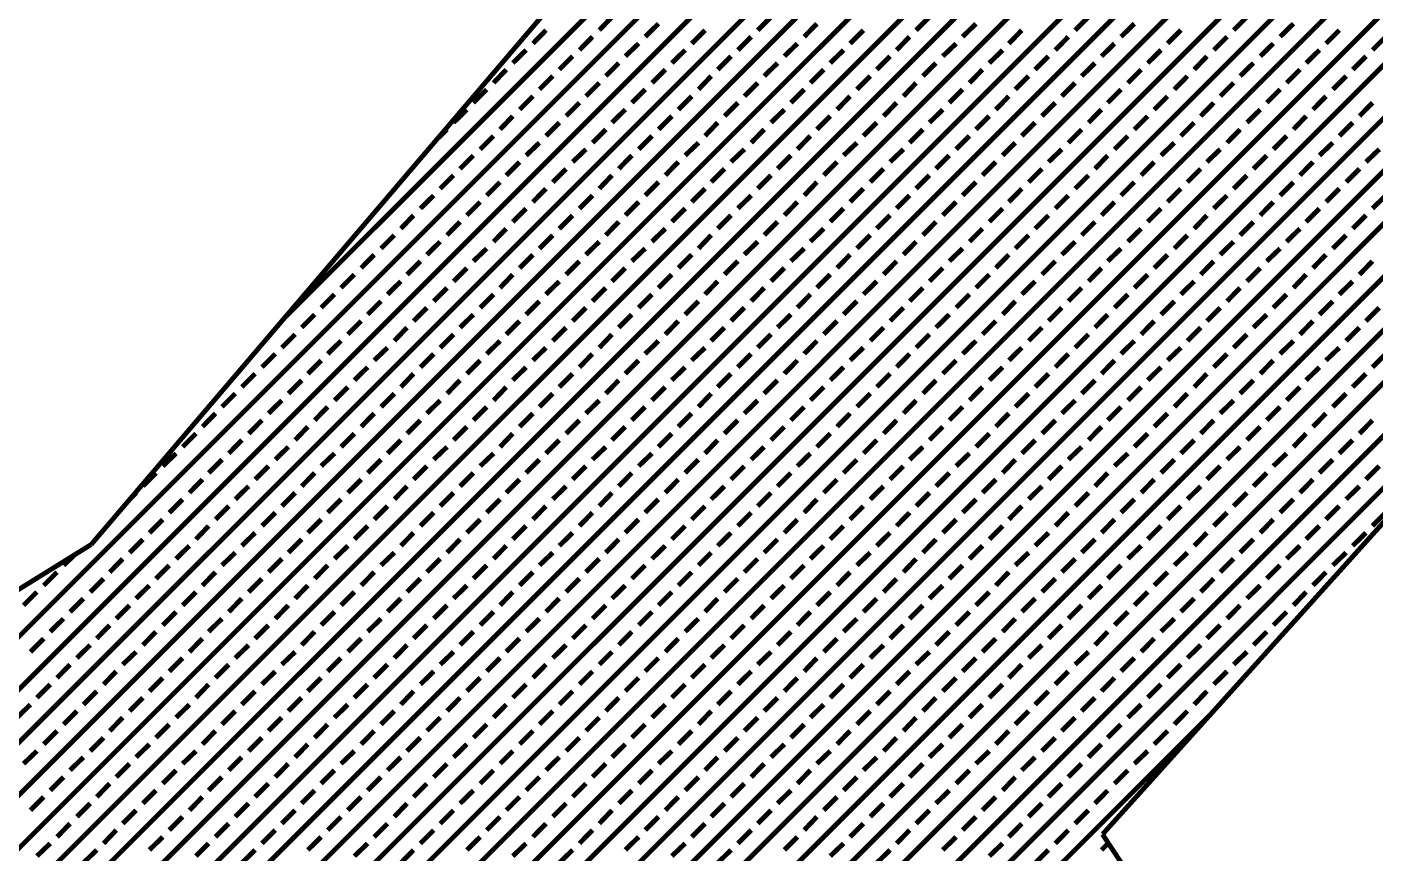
# Model space of a CAD drawing. Extents: x 2 to 176, y -19 to 159.
# Drawn here: x 112.069 to 113.122, y 119.239 to 119.884 of the extents above; entities that cross this region are included whole.
import ezdxf

# ---------------------------------------------------------------- set-up
doc = ezdxf.new("R2010")
doc.units = 0
doc.layers.add('BG_SILKSCREEN_TOP', color=7, linetype='CONTINUOUS')

msp = doc.modelspace()

# ---------------------------------------------------------------- linework, layer by layer
at = {"layer": 'BG_SILKSCREEN_TOP', "const_width": 0.00381}
for points in [[(110.989364, 118.252494), (113.11763, 120.380506)], [(110.989364, 118.211346), (113.158524, 120.380506)], [(110.989364, 118.169944), (113.20018, 120.380506)], [(110.989364, 118.128796), (113.241328, 120.380506)], [(110.989364, 118.087394), (113.28273, 120.380506)], [(110.989364, 118.046246), (113.323878, 120.380506)], [(110.989364, 118.00459), (113.36528, 120.380506)], [(110.989364, 118.335044), (113.034826, 120.380506)], [(110.989364, 118.293896), (113.075974, 120.380506)], [(110.989872, 117.96395), (113.406428, 120.380506)], [(110.993428, 117.926104), (113.44529, 120.377966)], [(110.997238, 117.888766), (113.481358, 120.372378)], [(111.005112, 117.854984), (113.512092, 120.361964)], [(112.268762, 119.655844), (112.98301, 120.369838)], [(111.01451, 117.823488), (113.539778, 120.348756)], [(111.02467, 117.791992), (113.562384, 120.32996)], [(111.039148, 117.765322), (113.580926, 120.307354)], [(111.053626, 117.738652), (113.599976, 120.284748)], [(112.795558, 120.273064), (112.119156, 119.48033)], [(111.068612, 117.712236), (113.618518, 120.262142)], [(111.087662, 117.68963), (113.630964, 120.23344)], [(111.106458, 117.667532), (113.636298, 120.197118)], [(111.12627, 117.645942), (113.641886, 120.161304)], [(111.150654, 117.628924), (113.644426, 120.122696)], [(111.175546, 117.612414), (113.624106, 120.060974)], [(112.908842, 119.254016), (113.59134, 120.011698)], [(112.515904, 119.881904), (112.52581, 119.892318)], [(112.551718, 119.876824), (112.562132, 119.886984)], [(112.639602, 119.881904), (112.650016, 119.892318)], [(112.675924, 119.876824), (112.68583, 119.886984)], [(112.7633, 119.881904), (112.773714, 119.892318)], [(112.799622, 119.876824), (112.810036, 119.886984)], [(112.887506, 119.881904), (112.89792, 119.892318)], [(112.92332, 119.876824), (112.933734, 119.886984)], [(113.011204, 119.881904), (113.021618, 119.892318)], [(113.047526, 119.876824), (113.05794, 119.886984)], [(112.464088, 119.87149), (112.474248, 119.881904)], [(112.50041, 119.86641), (112.51057, 119.876824)], [(112.58804, 119.87149), (112.598454, 119.881904)], [(112.624108, 119.86641), (112.634522, 119.876824)], [(112.711738, 119.87149), (112.722152, 119.881904)], [(112.74806, 119.86641), (112.75822, 119.876824)], [(112.83569, 119.87149), (112.84585, 119.881904)], [(112.872012, 119.86641), (112.882172, 119.876824)], [(112.959642, 119.87149), (112.970056, 119.881904)], [(112.99571, 119.86641), (113.006124, 119.876824)], [(113.08334, 119.87149), (113.093754, 119.881904)], [(113.119662, 119.86641), (113.130076, 119.876824)], [(112.44834, 119.85625), (112.458754, 119.86641)], [(112.536224, 119.861584), (112.546638, 119.87149)], [(112.572546, 119.85625), (112.58296, 119.86641)], [(112.66043, 119.861584), (112.67059, 119.87149)], [(112.696244, 119.85625), (112.706658, 119.86641)], [(112.784128, 119.861584), (112.794542, 119.87149)], [(112.82045, 119.85625), (112.830864, 119.86641)], [(112.90808, 119.861584), (112.91824, 119.87149)], [(112.944148, 119.85625), (112.954562, 119.86641)], [(113.032032, 119.861584), (113.042192, 119.87149)], [(113.067846, 119.85625), (113.07826, 119.86641)], [(112.484662, 119.85117), (112.495076, 119.861584)], [(112.520984, 119.84609), (112.531144, 119.85625)], [(112.60836, 119.85117), (112.618774, 119.861584)], [(112.644682, 119.84609), (112.655096, 119.85625)], [(112.732566, 119.85117), (112.74298, 119.861584)], [(112.768634, 119.84609), (112.778794, 119.85625)], [(112.856264, 119.85117), (112.866678, 119.861584)], [(112.892586, 119.84609), (112.903, 119.85625)], [(112.98047, 119.85117), (112.990376, 119.861584)], [(113.016284, 119.84609), (113.026698, 119.85625)], [(113.104168, 119.85117), (113.114582, 119.861584)], [(112.433354, 119.840756), (112.44326, 119.85117)], [(112.469168, 119.835676), (112.479582, 119.84609)], [(112.557052, 119.840756), (112.567466, 119.85117)], [(112.593374, 119.835676), (112.60328, 119.84609)], [(112.68075, 119.840756), (112.691164, 119.85117)], [(112.717072, 119.835676), (112.727486, 119.84609)], [(112.804956, 119.840756), (112.815116, 119.85117)], [(112.84077, 119.835676), (112.851184, 119.84609)], [(112.928654, 119.840756), (112.939068, 119.85117)], [(112.964976, 119.835676), (112.975136, 119.84609)], [(113.052606, 119.840756), (113.06302, 119.85117)], [(113.088674, 119.835676), (113.099088, 119.84609)], [(112.417606, 119.825262), (112.42802, 119.835676)], [(112.50549, 119.830342), (112.515904, 119.840756)], [(112.541304, 119.825262), (112.551718, 119.835676)], [(112.629188, 119.830342), (112.639602, 119.840756)], [(112.66551, 119.825262), (112.675924, 119.835676)], [(112.753394, 119.830342), (112.7633, 119.840756)], [(112.789208, 119.825262), (112.799622, 119.835676)], [(112.877092, 119.830342), (112.887506, 119.840756)], [(112.912906, 119.825262), (112.92332, 119.835676)], [(113.00079, 119.830342), (113.011204, 119.840756)], [(113.037112, 119.825262), (113.047526, 119.835676)], [(112.453674, 119.819928), (112.464088, 119.830342)], [(112.489996, 119.814848), (112.50041, 119.825262)], [(112.577626, 119.819928), (112.58804, 119.830342)], [(112.613694, 119.814848), (112.624108, 119.825262)], [(112.701578, 119.819928), (112.711738, 119.830342)], [(112.7379, 119.814848), (112.74806, 119.825262)], [(112.82553, 119.819928), (112.83569, 119.830342)], [(112.861598, 119.814848), (112.872012, 119.825262)], [(112.949228, 119.819928), (112.959642, 119.830342)], [(112.98555, 119.814848), (112.99571, 119.825262)], [(113.07318, 119.819928), (113.08334, 119.830342)], [(113.109502, 119.814848), (113.119662, 119.825262)], [(112.402112, 119.809768), (112.412526, 119.819928)], [(112.438434, 119.804434), (112.44834, 119.814848)], [(112.52581, 119.809768), (112.536224, 119.819928)], [(112.562132, 119.804434), (112.572546, 119.814848)], [(112.650016, 119.809768), (112.66043, 119.819928)], [(112.68583, 119.804434), (112.696244, 119.814848)], [(112.773714, 119.809768), (112.784128, 119.819928)], [(112.810036, 119.804434), (112.82045, 119.814848)], [(112.89792, 119.809768), (112.90808, 119.819928)], [(112.933734, 119.804434), (112.944148, 119.814848)], [(113.021618, 119.809768), (113.032032, 119.819928)], [(113.05794, 119.804434), (113.067846, 119.814848)], [(112.389158, 119.796814), (112.397032, 119.804434)], [(112.474248, 119.799354), (112.484662, 119.809768)], [(112.51057, 119.79402), (112.520984, 119.804434)], [(112.598454, 119.799354), (112.60836, 119.809768)], [(112.634522, 119.79402), (112.644682, 119.804434)], [(112.722152, 119.799354), (112.732566, 119.809768)], [(112.75822, 119.79402), (112.768634, 119.804434)], [(112.84585, 119.799354), (112.856264, 119.809768)], [(112.882172, 119.79402), (112.892586, 119.804434)], [(112.970056, 119.799354), (112.98047, 119.809768)], [(113.006124, 119.79402), (113.016284, 119.804434)], [(113.093754, 119.799354), (113.104168, 119.809768)], [(112.42294, 119.78894), (112.433354, 119.799354)], [(112.458754, 119.784114), (112.469168, 119.79402)], [(112.546638, 119.78894), (112.557052, 119.799354)], [(112.58296, 119.784114), (112.593374, 119.79402)], [(112.67059, 119.78894), (112.68075, 119.799354)], [(112.706658, 119.784114), (112.717072, 119.79402)], [(112.794542, 119.78894), (112.804956, 119.799354)], [(112.830864, 119.784114), (112.84077, 119.79402)], [(112.91824, 119.78894), (112.928654, 119.799354)], [(112.954562, 119.784114), (112.964976, 119.79402)], [(113.042192, 119.78894), (113.052606, 119.799354)], [(113.07826, 119.784114), (113.088674, 119.79402)], [(112.407192, 119.7737), (112.417606, 119.784114)], [(112.495076, 119.779034), (112.50549, 119.78894)], [(112.531144, 119.7737), (112.541304, 119.784114)], [(112.618774, 119.779034), (112.629188, 119.78894)], [(112.655096, 119.7737), (112.66551, 119.784114)], [(112.74298, 119.779034), (112.753394, 119.78894)], [(112.778794, 119.7737), (112.789208, 119.784114)], [(112.866678, 119.779034), (112.877092, 119.78894)], [(112.903, 119.7737), (112.912906, 119.784114)], [(112.990376, 119.779034), (113.00079, 119.78894)], [(113.026698, 119.7737), (113.037112, 119.784114)], [(113.114582, 119.779034), (113.124996, 119.78894)], [(112.44326, 119.76862), (112.453674, 119.779034)], [(112.479582, 119.763286), (112.489996, 119.7737)], [(112.567466, 119.76862), (112.577626, 119.779034)], [(112.60328, 119.763286), (112.613694, 119.7737)], [(112.691164, 119.76862), (112.701578, 119.779034)], [(112.727486, 119.763286), (112.7379, 119.7737)], [(112.815116, 119.76862), (112.82553, 119.779034)], [(112.851184, 119.763286), (112.861598, 119.7737)], [(112.939068, 119.76862), (112.949228, 119.779034)], [(112.975136, 119.763286), (112.98555, 119.7737)], [(113.06302, 119.76862), (113.07318, 119.779034)], [(113.099088, 119.763286), (113.109502, 119.7737)], [(111.19993, 117.59565), (113.36909, 119.765318)], [(112.391698, 119.758206), (112.402112, 119.76862)], [(112.42802, 119.752872), (112.438434, 119.763286)], [(112.515904, 119.758206), (112.52581, 119.76862)], [(112.551718, 119.752872), (112.562132, 119.763286)], [(112.639602, 119.758206), (112.650016, 119.76862)], [(112.675924, 119.752872), (112.68583, 119.763286)], [(112.7633, 119.758206), (112.773714, 119.76862)], [(112.799622, 119.752872), (112.810036, 119.763286)], [(112.887506, 119.758206), (112.89792, 119.76862)], [(112.92332, 119.752872), (112.933734, 119.763286)], [(113.011204, 119.758206), (113.021618, 119.76862)], [(113.047526, 119.752872), (113.05794, 119.763286)], [(112.376204, 119.742712), (112.386618, 119.752872)], [(112.464088, 119.747792), (112.474248, 119.758206)], [(112.50041, 119.742712), (112.51057, 119.752872)], [(112.58804, 119.747792), (112.598454, 119.758206)], [(112.624108, 119.742712), (112.634522, 119.752872)], [(112.711738, 119.747792), (112.722152, 119.758206)], [(112.74806, 119.742712), (112.75822, 119.752872)], [(112.83569, 119.747792), (112.84585, 119.758206)], [(112.872012, 119.742712), (112.882172, 119.752872)], [(112.959642, 119.747792), (112.970056, 119.758206)], [(112.99571, 119.742712), (113.006124, 119.752872)], [(113.08334, 119.747792), (113.093754, 119.758206)], [(113.119662, 119.742712), (113.130076, 119.752872)], [(112.412526, 119.737378), (112.42294, 119.747792)], [(112.44834, 119.732298), (112.458754, 119.742712)], [(112.536224, 119.737378), (112.546638, 119.747792)], [(112.572546, 119.732298), (112.58296, 119.742712)], [(112.66043, 119.737378), (112.67059, 119.747792)], [(112.696244, 119.732298), (112.706658, 119.742712)], [(112.784128, 119.737378), (112.794542, 119.747792)], [(112.82045, 119.732298), (112.830864, 119.742712)], [(112.90808, 119.737378), (112.91824, 119.747792)], [(112.944148, 119.732298), (112.954562, 119.742712)], [(113.032032, 119.737378), (113.042192, 119.747792)], [(113.067846, 119.732298), (113.07826, 119.742712)], [(112.360964, 119.726964), (112.37087, 119.737378)], [(112.397032, 119.721884), (112.407192, 119.732298)], [(112.484662, 119.726964), (112.495076, 119.737378)], [(112.520984, 119.721884), (112.531144, 119.732298)], [(112.60836, 119.726964), (112.618774, 119.737378)], [(112.644682, 119.721884), (112.655096, 119.732298)], [(112.732566, 119.726964), (112.74298, 119.737378)], [(112.768634, 119.721884), (112.778794, 119.732298)], [(112.856264, 119.726964), (112.866678, 119.737378)], [(112.892586, 119.721884), (112.903, 119.732298)], [(112.98047, 119.726964), (112.990376, 119.737378)], [(113.016284, 119.721884), (113.026698, 119.732298)], [(113.104168, 119.726964), (113.114582, 119.737378)], [(112.34547, 119.71147), (112.355884, 119.721884)], [(112.433354, 119.716804), (112.44326, 119.726964)], [(112.469168, 119.71147), (112.479582, 119.721884)], [(112.557052, 119.716804), (112.567466, 119.726964)], [(112.593374, 119.71147), (112.60328, 119.721884)], [(112.68075, 119.716804), (112.691164, 119.726964)], [(112.717072, 119.71147), (112.727486, 119.721884)], [(112.804956, 119.716804), (112.815116, 119.726964)], [(112.84077, 119.71147), (112.851184, 119.721884)], [(112.928654, 119.716804), (112.939068, 119.726964)], [(112.964976, 119.71147), (112.975136, 119.721884)], [(113.052606, 119.716804), (113.06302, 119.726964)], [(113.088674, 119.71147), (113.099088, 119.721884)], [(112.381284, 119.706644), (112.391698, 119.716804)], [(112.417606, 119.701564), (112.42802, 119.71147)], [(112.50549, 119.706644), (112.515904, 119.716804)], [(112.541304, 119.701564), (112.551718, 119.71147)], [(112.629188, 119.706644), (112.639602, 119.716804)], [(112.66551, 119.701564), (112.675924, 119.71147)], [(112.753394, 119.706644), (112.7633, 119.716804)], [(112.789208, 119.701564), (112.799622, 119.71147)], [(112.877092, 119.706644), (112.887506, 119.716804)], [(112.912906, 119.701564), (112.92332, 119.71147)], [(113.00079, 119.706644), (113.011204, 119.716804)], [(113.037112, 119.701564), (113.047526, 119.71147)], [(112.329976, 119.69623), (112.340136, 119.706644)], [(112.36579, 119.69115), (112.376204, 119.701564)], [(112.402112, 119.685816), (112.412526, 119.69623)], [(112.453674, 119.69623), (112.464088, 119.706644)], [(112.489996, 119.69115), (112.50041, 119.701564)], [(112.52581, 119.685816), (112.536224, 119.69623)], [(112.577626, 119.69623), (112.58804, 119.706644)], [(112.613694, 119.69115), (112.624108, 119.701564)], [(112.650016, 119.685816), (112.66043, 119.69623)], [(112.701578, 119.69623), (112.711738, 119.706644)], [(112.7379, 119.69115), (112.74806, 119.701564)], [(112.773714, 119.685816), (112.784128, 119.69623)], [(112.82553, 119.69623), (112.83569, 119.706644)], [(112.861598, 119.69115), (112.872012, 119.701564)], [(112.89792, 119.685816), (112.90808, 119.69623)], [(112.949228, 119.69623), (112.959642, 119.706644)], [(112.98555, 119.69115), (112.99571, 119.701564)], [(113.021618, 119.685816), (113.032032, 119.69623)], [(113.07318, 119.69623), (113.08334, 119.706644)], [(113.109502, 119.69115), (113.119662, 119.701564)], [(112.314228, 119.680736), (112.324642, 119.69115)], [(112.35055, 119.675656), (112.360964, 119.685816)], [(112.438434, 119.680736), (112.44834, 119.69115)], [(112.474248, 119.675656), (112.484662, 119.685816)], [(112.562132, 119.680736), (112.572546, 119.69115)], [(112.598454, 119.675656), (112.60836, 119.685816)], [(112.68583, 119.680736), (112.696244, 119.69115)], [(112.722152, 119.675656), (112.732566, 119.685816)], [(112.810036, 119.680736), (112.82045, 119.69115)], [(112.84585, 119.675656), (112.856264, 119.685816)], [(112.933734, 119.680736), (112.944148, 119.69115)], [(112.970056, 119.675656), (112.98047, 119.685816)], [(113.05794, 119.680736), (113.067846, 119.69115)], [(113.093754, 119.675656), (113.104168, 119.685816)], [(112.298734, 119.665242), (112.309148, 119.675656)], [(112.386618, 119.670322), (112.397032, 119.680736)], [(112.42294, 119.665242), (112.433354, 119.675656)], [(112.51057, 119.670322), (112.520984, 119.680736)], [(112.546638, 119.665242), (112.557052, 119.675656)], [(112.634522, 119.670322), (112.644682, 119.680736)], [(112.67059, 119.665242), (112.68075, 119.675656)], [(112.75822, 119.670322), (112.768634, 119.680736)], [(112.794542, 119.665242), (112.804956, 119.675656)], [(112.882172, 119.670322), (112.892586, 119.680736)], [(112.91824, 119.665242), (112.928654, 119.675656)], [(113.006124, 119.670322), (113.016284, 119.680736)], [(113.042192, 119.665242), (113.052606, 119.675656)], [(112.335056, 119.659908), (112.34547, 119.670322)], [(112.37087, 119.654828), (112.381284, 119.665242)], [(112.458754, 119.659908), (112.469168, 119.670322)], [(112.495076, 119.654828), (112.50549, 119.665242)], [(112.58296, 119.659908), (112.593374, 119.670322)], [(112.618774, 119.654828), (112.629188, 119.665242)], [(112.706658, 119.659908), (112.717072, 119.670322)], [(112.74298, 119.654828), (112.753394, 119.665242)], [(112.830864, 119.659908), (112.84077, 119.670322)], [(112.866678, 119.654828), (112.877092, 119.665242)], [(112.954562, 119.659908), (112.964976, 119.670322)], [(112.990376, 119.654828), (113.00079, 119.665242)], [(113.07826, 119.659908), (113.088674, 119.670322)], [(113.114582, 119.654828), (113.124996, 119.665242)], [(112.283494, 119.649748), (112.293654, 119.659908)], [(112.319562, 119.644414), (112.329976, 119.654828)], [(112.407192, 119.649748), (112.417606, 119.659908)], [(112.44326, 119.644414), (112.453674, 119.654828)], [(112.531144, 119.649748), (112.541304, 119.659908)], [(112.567466, 119.644414), (112.577626, 119.654828)], [(112.655096, 119.649748), (112.66551, 119.659908)], [(112.691164, 119.644414), (112.701578, 119.654828)], [(112.778794, 119.649748), (112.789208, 119.659908)], [(112.815116, 119.644414), (112.82553, 119.654828)], [(112.903, 119.649748), (112.912906, 119.659908)], [(112.939068, 119.644414), (112.949228, 119.654828)], [(113.026698, 119.649748), (113.037112, 119.659908)], [(113.06302, 119.644414), (113.07318, 119.654828)], [(112.268, 119.634), (112.278414, 119.644414)], [(112.355884, 119.639334), (112.36579, 119.649748)], [(112.391698, 119.634), (112.402112, 119.644414)], [(112.479582, 119.639334), (112.489996, 119.649748)], [(112.515904, 119.634), (112.52581, 119.644414)], [(112.60328, 119.639334), (112.613694, 119.649748)], [(112.639602, 119.634), (112.650016, 119.644414)], [(112.727486, 119.639334), (112.7379, 119.649748)], [(112.7633, 119.634), (112.773714, 119.644414)], [(112.851184, 119.639334), (112.861598, 119.649748)], [(112.887506, 119.634), (112.89792, 119.644414)], [(112.975136, 119.639334), (112.98555, 119.649748)], [(113.011204, 119.634), (113.021618, 119.644414)], [(113.099088, 119.639334), (113.109502, 119.649748)], [(112.303814, 119.629174), (112.314228, 119.639334)], [(112.340136, 119.624094), (112.35055, 119.634)], [(112.42802, 119.629174), (112.438434, 119.639334)], [(112.464088, 119.624094), (112.474248, 119.634)], [(112.551718, 119.629174), (112.562132, 119.639334)], [(112.58804, 119.624094), (112.598454, 119.634)], [(112.675924, 119.629174), (112.68583, 119.639334)], [(112.711738, 119.624094), (112.722152, 119.634)], [(112.799622, 119.629174), (112.810036, 119.639334)], [(112.83569, 119.624094), (112.84585, 119.634)], [(112.92332, 119.629174), (112.933734, 119.639334)], [(112.959642, 119.624094), (112.970056, 119.634)], [(113.047526, 119.629174), (113.05794, 119.639334)], [(113.08334, 119.624094), (113.093754, 119.634)], [(112.252506, 119.61876), (112.26292, 119.629174)], [(112.28832, 119.61368), (112.298734, 119.624094)], [(112.376204, 119.61876), (112.386618, 119.629174)], [(112.412526, 119.61368), (112.42294, 119.624094)], [(112.50041, 119.61876), (112.51057, 119.629174)], [(112.536224, 119.61368), (112.546638, 119.624094)], [(112.624108, 119.61876), (112.634522, 119.629174)], [(112.66043, 119.61368), (112.67059, 119.624094)], [(112.74806, 119.61876), (112.75822, 119.629174)], [(112.784128, 119.61368), (112.794542, 119.624094)], [(112.872012, 119.61876), (112.882172, 119.629174)], [(112.90808, 119.61368), (112.91824, 119.624094)], [(112.99571, 119.61876), (113.006124, 119.629174)], [(113.032032, 119.61368), (113.042192, 119.624094)], [(113.119662, 119.61876), (113.130076, 119.629174)], [(112.236758, 119.603266), (112.247172, 119.61368)], [(112.324642, 119.6086), (112.335056, 119.61876)], [(112.360964, 119.603266), (112.37087, 119.61368)], [(112.44834, 119.6086), (112.458754, 119.61876)], [(112.484662, 119.603266), (112.495076, 119.61368)], [(112.572546, 119.6086), (112.58296, 119.61876)], [(112.60836, 119.603266), (112.618774, 119.61368)], [(112.696244, 119.6086), (112.706658, 119.61876)], [(112.732566, 119.603266), (112.74298, 119.61368)], [(112.82045, 119.6086), (112.830864, 119.61876)], [(112.856264, 119.603266), (112.866678, 119.61368)], [(112.944148, 119.6086), (112.954562, 119.61876)], [(112.98047, 119.603266), (112.990376, 119.61368)], [(113.067846, 119.6086), (113.07826, 119.61876)], [(113.104168, 119.603266), (113.114582, 119.61368)], [(112.27308, 119.598186), (112.283494, 119.6086)], [(112.309148, 119.592852), (112.319562, 119.603266)], [(112.397032, 119.598186), (112.407192, 119.6086)], [(112.433354, 119.592852), (112.44326, 119.603266)], [(112.520984, 119.598186), (112.531144, 119.6086)], [(112.557052, 119.592852), (112.567466, 119.603266)], [(112.644682, 119.598186), (112.655096, 119.6086)], [(112.68075, 119.592852), (112.691164, 119.603266)], [(112.768634, 119.598186), (112.778794, 119.6086)], [(112.804956, 119.592852), (112.815116, 119.603266)], [(112.892586, 119.598186), (112.903, 119.6086)], [(112.928654, 119.592852), (112.939068, 119.603266)], [(113.016284, 119.598186), (113.026698, 119.6086)], [(113.052606, 119.592852), (113.06302, 119.603266)], [(112.221264, 119.587772), (112.231678, 119.598186)], [(112.257586, 119.582692), (112.268, 119.592852)], [(112.34547, 119.587772), (112.355884, 119.598186)], [(112.381284, 119.582692), (112.391698, 119.592852)], [(112.469168, 119.587772), (112.479582, 119.598186)], [(112.50549, 119.582692), (112.515904, 119.592852)], [(112.593374, 119.587772), (112.60328, 119.598186)], [(112.629188, 119.582692), (112.639602, 119.592852)], [(112.717072, 119.587772), (112.727486, 119.598186)], [(112.753394, 119.582692), (112.7633, 119.592852)], [(112.84077, 119.587772), (112.851184, 119.598186)], [(112.877092, 119.582692), (112.887506, 119.592852)], [(112.964976, 119.587772), (112.975136, 119.598186)], [(113.00079, 119.582692), (113.011204, 119.592852)], [(113.088674, 119.587772), (113.099088, 119.598186)], [(112.206024, 119.572278), (112.216184, 119.582692)], [(112.293654, 119.577358), (112.303814, 119.587772)], [(112.329976, 119.572278), (112.340136, 119.582692)], [(112.417606, 119.577358), (112.42802, 119.587772)], [(112.453674, 119.572278), (112.464088, 119.582692)], [(112.541304, 119.577358), (112.551718, 119.587772)], [(112.577626, 119.572278), (112.58804, 119.582692)], [(112.66551, 119.577358), (112.675924, 119.587772)], [(112.701578, 119.572278), (112.711738, 119.582692)], [(112.789208, 119.577358), (112.799622, 119.587772)], [(112.82553, 119.572278), (112.83569, 119.582692)], [(112.912906, 119.577358), (112.92332, 119.587772)], [(112.949228, 119.572278), (112.959642, 119.582692)], [(113.037112, 119.577358), (113.047526, 119.587772)], [(113.07318, 119.572278), (113.08334, 119.582692)], [(112.242092, 119.566944), (112.252506, 119.577358)], [(112.278414, 119.561864), (112.28832, 119.572278)], [(112.36579, 119.566944), (112.376204, 119.577358)], [(112.402112, 119.561864), (112.412526, 119.572278)], [(112.489996, 119.566944), (112.50041, 119.577358)], [(112.52581, 119.561864), (112.536224, 119.572278)], [(112.613694, 119.566944), (112.624108, 119.577358)], [(112.650016, 119.561864), (112.66043, 119.572278)], [(112.7379, 119.566944), (112.74806, 119.577358)], [(112.773714, 119.561864), (112.784128, 119.572278)], [(112.861598, 119.566944), (112.872012, 119.577358)], [(112.89792, 119.561864), (112.90808, 119.572278)], [(112.98555, 119.566944), (112.99571, 119.577358)], [(113.021618, 119.561864), (113.032032, 119.572278)], [(113.109502, 119.566944), (113.119662, 119.577358)], [(112.19053, 119.55653), (112.200944, 119.566944)], [(112.226598, 119.55145), (112.236758, 119.561864)], [(112.314228, 119.55653), (112.324642, 119.566944)], [(112.35055, 119.55145), (112.360964, 119.561864)], [(112.438434, 119.55653), (112.44834, 119.566944)], [(112.474248, 119.55145), (112.484662, 119.561864)], [(112.562132, 119.55653), (112.572546, 119.566944)], [(112.598454, 119.55145), (112.60836, 119.561864)], [(112.68583, 119.55653), (112.696244, 119.566944)], [(112.722152, 119.55145), (112.732566, 119.561864)], [(112.810036, 119.55653), (112.82045, 119.566944)], [(112.84585, 119.55145), (112.856264, 119.561864)], [(112.933734, 119.55653), (112.944148, 119.566944)], [(112.970056, 119.55145), (112.98047, 119.561864)], [(113.05794, 119.55653), (113.067846, 119.566944)], [(113.093754, 119.55145), (113.104168, 119.561864)], [(112.175036, 119.541544), (112.18545, 119.55145)], [(112.26292, 119.546624), (112.27308, 119.55653)], [(112.298734, 119.541544), (112.309148, 119.55145)], [(112.386618, 119.546624), (112.397032, 119.55653)], [(112.42294, 119.541544), (112.433354, 119.55145)], [(112.51057, 119.546624), (112.520984, 119.55653)], [(112.546638, 119.541544), (112.557052, 119.55145)], [(112.634522, 119.546624), (112.644682, 119.55653)], [(112.67059, 119.541544), (112.68075, 119.55145)], [(112.75822, 119.546624), (112.768634, 119.55653)], [(112.794542, 119.541544), (112.804956, 119.55145)], [(112.882172, 119.546624), (112.892586, 119.55653)], [(112.91824, 119.541544), (112.928654, 119.55145)], [(113.006124, 119.546624), (113.016284, 119.55653)], [(113.042192, 119.541544), (113.052606, 119.55145)], [(112.21085, 119.53621), (112.221264, 119.546624)], [(112.247172, 119.53113), (112.257586, 119.541544)], [(112.335056, 119.53621), (112.34547, 119.546624)], [(112.37087, 119.53113), (112.381284, 119.541544)], [(112.458754, 119.53621), (112.469168, 119.546624)], [(112.495076, 119.53113), (112.50549, 119.541544)], [(112.58296, 119.53621), (112.593374, 119.546624)], [(112.618774, 119.53113), (112.629188, 119.541544)], [(112.706658, 119.53621), (112.717072, 119.546624)], [(112.74298, 119.53113), (112.753394, 119.541544)], [(112.830864, 119.53621), (112.84077, 119.546624)], [(112.866678, 119.53113), (112.877092, 119.541544)], [(112.954562, 119.53621), (112.964976, 119.546624)], [(112.990376, 119.53113), (113.00079, 119.541544)], [(113.07826, 119.53621), (113.088674, 119.546624)], [(113.114582, 119.53113), (113.124996, 119.541544)], [(112.159542, 119.525796), (112.169702, 119.53621)], [(112.195864, 119.520716), (112.206024, 119.53113)], [(112.283494, 119.525796), (112.293654, 119.53621)], [(112.319562, 119.520716), (112.329976, 119.53113)], [(112.407192, 119.525796), (112.417606, 119.53621)], [(112.44326, 119.520716), (112.453674, 119.53113)], [(112.531144, 119.525796), (112.541304, 119.53621)], [(112.567466, 119.520716), (112.577626, 119.53113)], [(112.655096, 119.525796), (112.66551, 119.53621)], [(112.691164, 119.520716), (112.701578, 119.53113)], [(112.778794, 119.525796), (112.789208, 119.53621)], [(112.815116, 119.520716), (112.82553, 119.53113)], [(112.903, 119.525796), (112.912906, 119.53621)], [(112.939068, 119.520716), (112.949228, 119.53113)], [(113.026698, 119.525796), (113.037112, 119.53621)], [(113.06302, 119.520716), (113.07318, 119.53113)], [(112.14862, 119.514874), (112.154208, 119.520716)], [(112.231678, 119.515636), (112.242092, 119.525796)], [(112.268, 119.510302), (112.278414, 119.520716)], [(112.355884, 119.515636), (112.36579, 119.525796)], [(112.391698, 119.510302), (112.402112, 119.520716)], [(112.479582, 119.515636), (112.489996, 119.525796)], [(112.515904, 119.510302), (112.52581, 119.520716)], [(112.60328, 119.515636), (112.613694, 119.525796)], [(112.639602, 119.510302), (112.650016, 119.520716)], [(112.727486, 119.515636), (112.7379, 119.525796)], [(112.7633, 119.510302), (112.773714, 119.520716)], [(112.851184, 119.515636), (112.861598, 119.525796)], [(112.887506, 119.510302), (112.89792, 119.520716)], [(112.975136, 119.515636), (112.98555, 119.525796)], [(113.011204, 119.510302), (113.021618, 119.520716)], [(113.099088, 119.515636), (113.109502, 119.525796)], [(112.180116, 119.505222), (112.19053, 119.515636)], [(112.216184, 119.499888), (112.226598, 119.510302)], [(112.303814, 119.505222), (112.314228, 119.515636)], [(112.340136, 119.499888), (112.35055, 119.510302)], [(112.42802, 119.505222), (112.438434, 119.515636)], [(112.464088, 119.499888), (112.474248, 119.510302)], [(112.551718, 119.505222), (112.562132, 119.515636)], [(112.58804, 119.499888), (112.598454, 119.510302)], [(112.675924, 119.505222), (112.68583, 119.515636)], [(112.711738, 119.499888), (112.722152, 119.510302)], [(112.799622, 119.505222), (112.810036, 119.515636)], [(112.83569, 119.499888), (112.84585, 119.510302)], [(112.92332, 119.505222), (112.933734, 119.515636)], [(112.959642, 119.499888), (112.970056, 119.510302)], [(113.047526, 119.505222), (113.05794, 119.515636)], [(113.08334, 119.499888), (113.093754, 119.510302)], [(112.164622, 119.489474), (112.175036, 119.499888)], [(112.252506, 119.494808), (112.26292, 119.505222)], [(112.28832, 119.489474), (112.298734, 119.499888)], [(112.376204, 119.494808), (112.386618, 119.505222)], [(112.412526, 119.489474), (112.42294, 119.499888)], [(112.50041, 119.494808), (112.51057, 119.505222)], [(112.536224, 119.489474), (112.546638, 119.499888)], [(112.624108, 119.494808), (112.634522, 119.505222)], [(112.66043, 119.489474), (112.67059, 119.499888)], [(112.74806, 119.494808), (112.75822, 119.505222)], [(112.784128, 119.489474), (112.794542, 119.499888)], [(112.872012, 119.494808), (112.882172, 119.505222)], [(112.90808, 119.489474), (112.91824, 119.499888)], [(112.99571, 119.494808), (113.006124, 119.505222)], [(113.032032, 119.489474), (113.042192, 119.499888)], [(113.119662, 119.494808), (113.130076, 119.505222)], [(112.200944, 119.484394), (112.21085, 119.494808)], [(112.236758, 119.479314), (112.247172, 119.489474)], [(112.324642, 119.484394), (112.335056, 119.494808)], [(112.360964, 119.479314), (112.37087, 119.489474)], [(112.44834, 119.484394), (112.458754, 119.494808)], [(112.484662, 119.479314), (112.495076, 119.489474)], [(112.572546, 119.484394), (112.58296, 119.494808)], [(112.60836, 119.479314), (112.618774, 119.489474)], [(112.696244, 119.484394), (112.706658, 119.494808)], [(112.732566, 119.479314), (112.74298, 119.489474)], [(112.82045, 119.484394), (112.830864, 119.494808)], [(112.856264, 119.479314), (112.866678, 119.489474)], [(112.944148, 119.484394), (112.954562, 119.494808)], [(112.98047, 119.479314), (112.990376, 119.489474)], [(113.067846, 119.484394), (113.07826, 119.494808)], [(113.104168, 119.479314), (113.114582, 119.489474)], [(112.119156, 119.48033), (112.052354, 119.438928)], [(112.149128, 119.47398), (112.159542, 119.484394)], [(112.18545, 119.469154), (112.195864, 119.479314)], [(112.27308, 119.47398), (112.283494, 119.484394)], [(112.309148, 119.469154), (112.319562, 119.479314)], [(112.397032, 119.47398), (112.407192, 119.484394)], [(112.433354, 119.469154), (112.44326, 119.479314)], [(112.520984, 119.47398), (112.531144, 119.484394)], [(112.557052, 119.469154), (112.567466, 119.479314)], [(112.644682, 119.47398), (112.655096, 119.484394)], [(112.68075, 119.469154), (112.691164, 119.479314)], [(112.768634, 119.47398), (112.778794, 119.484394)], [(112.804956, 119.469154), (112.815116, 119.479314)], [(112.892586, 119.47398), (112.903, 119.484394)], [(112.928654, 119.469154), (112.939068, 119.479314)], [(113.016284, 119.47398), (113.026698, 119.484394)], [(113.052606, 119.469154), (113.06302, 119.479314)], [(112.097566, 119.464074), (112.105694, 119.471694)], [(112.133634, 119.45874), (112.143794, 119.469154)], [(112.221264, 119.464074), (112.231678, 119.47398)], [(112.257586, 119.45874), (112.268, 119.469154)], [(112.34547, 119.464074), (112.355884, 119.47398)], [(112.381284, 119.45874), (112.391698, 119.469154)], [(112.469168, 119.464074), (112.479582, 119.47398)], [(112.50549, 119.45874), (112.515904, 119.469154)], [(112.593374, 119.464074), (112.60328, 119.47398)], [(112.629188, 119.45874), (112.639602, 119.469154)], [(112.717072, 119.464074), (112.727486, 119.47398)], [(112.753394, 119.45874), (112.7633, 119.469154)], [(112.84077, 119.464074), (112.851184, 119.47398)], [(112.877092, 119.45874), (112.887506, 119.469154)], [(112.964976, 119.464074), (112.975136, 119.47398)], [(113.00079, 119.45874), (113.011204, 119.469154)], [(113.088674, 119.464074), (113.099088, 119.47398)], [(112.082072, 119.448326), (112.092486, 119.45874)], [(112.169702, 119.45366), (112.180116, 119.464074)], [(112.206024, 119.448326), (112.216184, 119.45874)], [(112.293654, 119.45366), (112.303814, 119.464074)], [(112.329976, 119.448326), (112.340136, 119.45874)], [(112.417606, 119.45366), (112.42802, 119.464074)], [(112.453674, 119.448326), (112.464088, 119.45874)], [(112.541304, 119.45366), (112.551718, 119.464074)], [(112.577626, 119.448326), (112.58804, 119.45874)], [(112.66551, 119.45366), (112.675924, 119.464074)], [(112.701578, 119.448326), (112.711738, 119.45874)], [(112.789208, 119.45366), (112.799622, 119.464074)], [(112.82553, 119.448326), (112.83569, 119.45874)], [(112.912906, 119.45366), (112.92332, 119.464074)], [(112.949228, 119.448326), (112.959642, 119.45874)], [(113.037112, 119.45366), (113.047526, 119.464074)], [(113.07318, 119.448326), (113.08334, 119.45874)], [(112.118394, 119.443246), (112.128808, 119.45366)], [(112.154208, 119.438166), (112.164622, 119.448326)], [(112.242092, 119.443246), (112.252506, 119.45366)], [(112.278414, 119.438166), (112.28832, 119.448326)], [(112.36579, 119.443246), (112.376204, 119.45366)], [(112.402112, 119.438166), (112.412526, 119.448326)], [(112.489996, 119.443246), (112.50041, 119.45366)], [(112.52581, 119.438166), (112.536224, 119.448326)], [(112.613694, 119.443246), (112.624108, 119.45366)], [(112.650016, 119.438166), (112.66043, 119.448326)], [(112.7379, 119.443246), (112.74806, 119.45366)], [(112.773714, 119.438166), (112.784128, 119.448326)], [(112.861598, 119.443246), (112.872012, 119.45366)], [(112.89792, 119.438166), (112.90808, 119.448326)], [(112.98555, 119.443246), (112.99571, 119.45366)], [(113.021618, 119.438166), (113.032032, 119.448326)], [(112.066324, 119.432832), (112.076738, 119.443246)], [(112.102646, 119.427752), (112.11306, 119.438166)], [(112.19053, 119.432832), (112.200944, 119.443246)], [(112.226598, 119.427752), (112.236758, 119.438166)], [(112.314228, 119.432832), (112.324642, 119.443246)], [(112.35055, 119.427752), (112.360964, 119.438166)], [(112.438434, 119.432832), (112.44834, 119.443246)], [(112.474248, 119.427752), (112.484662, 119.438166)], [(112.562132, 119.432832), (112.572546, 119.443246)], [(112.598454, 119.427752), (112.60836, 119.438166)], [(112.68583, 119.432832), (112.696244, 119.443246)], [(112.722152, 119.427752), (112.732566, 119.438166)], [(112.810036, 119.432832), (112.82045, 119.443246)], [(112.84585, 119.427752), (112.856264, 119.438166)], [(112.933734, 119.432832), (112.944148, 119.443246)], [(112.970056, 119.427752), (112.98047, 119.438166)], [(113.05794, 119.432832), (113.067846, 119.443246)], [(112.138714, 119.422418), (112.149128, 119.432832)], [(112.175036, 119.417338), (112.18545, 119.427752)], [(112.26292, 119.422418), (112.27308, 119.432832)], [(112.298734, 119.417338), (112.309148, 119.427752)], [(112.386618, 119.422418), (112.397032, 119.432832)], [(112.42294, 119.417338), (112.433354, 119.427752)], [(112.51057, 119.422418), (112.520984, 119.432832)], [(112.546638, 119.417338), (112.557052, 119.427752)], [(112.634522, 119.422418), (112.644682, 119.432832)], [(112.67059, 119.417338), (112.68075, 119.427752)], [(112.75822, 119.422418), (112.768634, 119.432832)], [(112.794542, 119.417338), (112.804956, 119.427752)], [(112.882172, 119.422418), (112.892586, 119.432832)], [(112.91824, 119.417338), (112.928654, 119.427752)], [(113.006124, 119.422418), (113.016284, 119.432832)], [(113.042192, 119.417338), (113.052606, 119.427752)], [(112.087152, 119.412258), (112.097566, 119.422418)], [(112.123474, 119.406924), (112.133634, 119.417338)], [(112.159542, 119.401844), (112.169702, 119.412258)], [(112.21085, 119.412258), (112.221264, 119.422418)], [(112.247172, 119.406924), (112.257586, 119.417338)], [(112.283494, 119.401844), (112.293654, 119.412258)], [(112.335056, 119.412258), (112.34547, 119.422418)], [(112.37087, 119.406924), (112.381284, 119.417338)], [(112.407192, 119.401844), (112.417606, 119.412258)], [(112.458754, 119.412258), (112.469168, 119.422418)], [(112.495076, 119.406924), (112.50549, 119.417338)], [(112.531144, 119.401844), (112.541304, 119.412258)], [(112.58296, 119.412258), (112.593374, 119.422418)], [(112.618774, 119.406924), (112.629188, 119.417338)], [(112.655096, 119.401844), (112.66551, 119.412258)], [(112.706658, 119.412258), (112.717072, 119.422418)], [(112.74298, 119.406924), (112.753394, 119.417338)], [(112.778794, 119.401844), (112.789208, 119.412258)], [(112.830864, 119.412258), (112.84077, 119.422418)], [(112.866678, 119.406924), (112.877092, 119.417338)], [(112.903, 119.401844), (112.912906, 119.412258)], [(112.954562, 119.412258), (112.964976, 119.422418)], [(112.990376, 119.406924), (113.00079, 119.417338)], [(113.026698, 119.401844), (113.037112, 119.412258)], [(112.071658, 119.39651), (112.082072, 119.406924)], [(112.10798, 119.391684), (112.118394, 119.401844)], [(112.195864, 119.39651), (112.206024, 119.406924)], [(112.231678, 119.391684), (112.242092, 119.401844)], [(112.319562, 119.39651), (112.329976, 119.406924)], [(112.355884, 119.391684), (112.36579, 119.401844)], [(112.44326, 119.39651), (112.453674, 119.406924)], [(112.479582, 119.391684), (112.489996, 119.401844)], [(112.567466, 119.39651), (112.577626, 119.406924)], [(112.60328, 119.391684), (112.613694, 119.401844)], [(112.691164, 119.39651), (112.701578, 119.406924)], [(112.727486, 119.391684), (112.7379, 119.401844)], [(112.815116, 119.39651), (112.82553, 119.406924)], [(112.851184, 119.391684), (112.861598, 119.401844)], [(112.939068, 119.39651), (112.949228, 119.406924)], [(112.975136, 119.391684), (112.98555, 119.401844)], [(112.143794, 119.386604), (112.154208, 119.39651)], [(112.180116, 119.38127), (112.19053, 119.391684)], [(112.268, 119.386604), (112.278414, 119.39651)], [(112.303814, 119.38127), (112.314228, 119.391684)], [(112.391698, 119.386604), (112.402112, 119.39651)], [(112.42802, 119.38127), (112.438434, 119.391684)], [(112.515904, 119.386604), (112.52581, 119.39651)], [(112.551718, 119.38127), (112.562132, 119.391684)], [(112.639602, 119.386604), (112.650016, 119.39651)], [(112.675924, 119.38127), (112.68583, 119.391684)], [(112.7633, 119.386604), (112.773714, 119.39651)], [(112.799622, 119.38127), (112.810036, 119.391684)], [(112.887506, 119.386604), (112.89792, 119.39651)], [(112.92332, 119.38127), (112.933734, 119.391684)], [(113.011204, 119.386604), (113.021618, 119.39651)], [(112.092486, 119.37619), (112.102646, 119.386604)], [(112.128808, 119.37111), (112.138714, 119.38127)], [(112.216184, 119.37619), (112.226598, 119.386604)], [(112.252506, 119.37111), (112.26292, 119.38127)], [(112.340136, 119.37619), (112.35055, 119.386604)], [(112.376204, 119.37111), (112.386618, 119.38127)], [(112.464088, 119.37619), (112.474248, 119.386604)], [(112.50041, 119.37111), (112.51057, 119.38127)], [(112.58804, 119.37619), (112.598454, 119.386604)], [(112.624108, 119.37111), (112.634522, 119.38127)], [(112.711738, 119.37619), (112.722152, 119.386604)], [(112.74806, 119.37111), (112.75822, 119.38127)], [(112.83569, 119.37619), (112.84585, 119.386604)], [(112.872012, 119.37111), (112.882172, 119.38127)], [(112.959642, 119.37619), (112.970056, 119.386604)], [(112.99571, 119.37111), (113.006124, 119.38127)], [(112.076738, 119.360696), (112.087152, 119.37111)], [(112.164622, 119.365776), (112.175036, 119.37619)], [(112.200944, 119.360696), (112.21085, 119.37111)], [(112.28832, 119.365776), (112.298734, 119.37619)], [(112.324642, 119.360696), (112.335056, 119.37111)], [(112.412526, 119.365776), (112.42294, 119.37619)], [(112.44834, 119.360696), (112.458754, 119.37111)], [(112.536224, 119.365776), (112.546638, 119.37619)], [(112.572546, 119.360696), (112.58296, 119.37111)], [(112.66043, 119.365776), (112.67059, 119.37619)], [(112.696244, 119.360696), (112.706658, 119.37111)], [(112.784128, 119.365776), (112.794542, 119.37619)], [(112.82045, 119.360696), (112.830864, 119.37111)], [(112.90808, 119.365776), (112.91824, 119.37619)], [(112.944148, 119.360696), (112.954562, 119.37111)], [(112.11306, 119.355362), (112.123474, 119.365776)], [(112.149128, 119.350282), (112.159542, 119.360696)], [(112.236758, 119.355362), (112.247172, 119.365776)], [(112.27308, 119.350282), (112.283494, 119.360696)], [(112.360964, 119.355362), (112.37087, 119.365776)], [(112.397032, 119.350282), (112.407192, 119.360696)], [(112.484662, 119.355362), (112.495076, 119.365776)], [(112.520984, 119.350282), (112.531144, 119.360696)], [(112.60836, 119.355362), (112.618774, 119.365776)], [(112.644682, 119.350282), (112.655096, 119.360696)], [(112.732566, 119.355362), (112.74298, 119.365776)], [(112.768634, 119.350282), (112.778794, 119.360696)], [(112.856264, 119.355362), (112.866678, 119.365776)], [(112.892586, 119.350282), (112.903, 119.360696)], [(112.98047, 119.355362), (112.990376, 119.365776)], [(111.224822, 117.578886), (112.995964, 119.350536)], [(112.061244, 119.345202), (112.071658, 119.355362)], [(112.097566, 119.339868), (112.10798, 119.350282)], [(112.18545, 119.345202), (112.195864, 119.355362)], [(112.221264, 119.339868), (112.231678, 119.350282)], [(112.309148, 119.345202), (112.319562, 119.355362)], [(112.34547, 119.339868), (112.355884, 119.350282)], [(112.433354, 119.345202), (112.44326, 119.355362)], [(112.469168, 119.339868), (112.479582, 119.350282)], [(112.557052, 119.345202), (112.567466, 119.355362)], [(112.593374, 119.339868), (112.60328, 119.350282)], [(112.68075, 119.345202), (112.691164, 119.355362)], [(112.717072, 119.339868), (112.727486, 119.350282)], [(112.804956, 119.345202), (112.815116, 119.355362)], [(112.84077, 119.339868), (112.851184, 119.350282)], [(112.928654, 119.345202), (112.939068, 119.355362)], [(112.964976, 119.339868), (112.975136, 119.350282)], [(112.133634, 119.334788), (112.143794, 119.345202)], [(112.169702, 119.329454), (112.180116, 119.339868)], [(112.257586, 119.334788), (112.268, 119.345202)], [(112.293654, 119.329454), (112.303814, 119.339868)], [(112.381284, 119.334788), (112.391698, 119.345202)], [(112.417606, 119.329454), (112.42802, 119.339868)], [(112.50549, 119.334788), (112.515904, 119.345202)], [(112.541304, 119.329454), (112.551718, 119.339868)], [(112.629188, 119.334788), (112.639602, 119.345202)], [(112.66551, 119.329454), (112.675924, 119.339868)], [(112.753394, 119.334788), (112.7633, 119.345202)], [(112.789208, 119.329454), (112.799622, 119.339868)], [(112.877092, 119.334788), (112.887506, 119.345202)], [(112.912906, 119.329454), (112.92332, 119.339868)], [(112.082072, 119.324374), (112.092486, 119.334788)], [(112.118394, 119.31904), (112.128808, 119.329454)], [(112.206024, 119.324374), (112.216184, 119.334788)], [(112.242092, 119.31904), (112.252506, 119.329454)], [(112.329976, 119.324374), (112.340136, 119.334788)], [(112.36579, 119.31904), (112.376204, 119.329454)], [(112.453674, 119.324374), (112.464088, 119.334788)], [(112.489996, 119.31904), (112.50041, 119.329454)], [(112.577626, 119.324374), (112.58804, 119.334788)], [(112.613694, 119.31904), (112.624108, 119.329454)], [(112.701578, 119.324374), (112.711738, 119.334788)], [(112.7379, 119.31904), (112.74806, 119.329454)], [(112.82553, 119.324374), (112.83569, 119.334788)], [(112.861598, 119.31904), (112.872012, 119.329454)], [(112.949228, 119.324374), (112.959642, 119.334788)], [(112.066324, 119.309134), (112.076738, 119.31904)], [(112.154208, 119.314214), (112.164622, 119.324374)], [(112.19053, 119.309134), (112.200944, 119.31904)], [(112.278414, 119.314214), (112.28832, 119.324374)], [(112.314228, 119.309134), (112.324642, 119.31904)], [(112.402112, 119.314214), (112.412526, 119.324374)], [(112.438434, 119.309134), (112.44834, 119.31904)], [(112.52581, 119.314214), (112.536224, 119.324374)], [(112.562132, 119.309134), (112.572546, 119.31904)], [(112.650016, 119.314214), (112.66043, 119.324374)], [(112.68583, 119.309134), (112.696244, 119.31904)], [(112.773714, 119.314214), (112.784128, 119.324374)], [(112.810036, 119.309134), (112.82045, 119.31904)], [(112.89792, 119.314214), (112.90808, 119.324374)], [(112.933734, 119.309134), (112.944148, 119.31904)], [(112.102646, 119.304054), (112.11306, 119.314214)], [(112.138714, 119.29872), (112.149128, 119.309134)], [(112.226598, 119.304054), (112.236758, 119.314214)], [(112.26292, 119.29872), (112.27308, 119.309134)], [(112.35055, 119.304054), (112.360964, 119.314214)], [(112.386618, 119.29872), (112.397032, 119.309134)], [(112.474248, 119.304054), (112.484662, 119.314214)], [(112.51057, 119.29872), (112.520984, 119.309134)], [(112.598454, 119.304054), (112.60836, 119.314214)], [(112.634522, 119.29872), (112.644682, 119.309134)], [(112.722152, 119.304054), (112.732566, 119.314214)], [(112.75822, 119.29872), (112.768634, 119.309134)], [(112.84585, 119.304054), (112.856264, 119.314214)], [(112.882172, 119.29872), (112.892586, 119.309134)], [(112.087152, 119.288306), (112.097566, 119.29872)], [(112.175036, 119.29364), (112.18545, 119.304054)], [(112.21085, 119.288306), (112.221264, 119.29872)], [(112.298734, 119.29364), (112.309148, 119.304054)], [(112.335056, 119.288306), (112.34547, 119.29872)], [(112.42294, 119.29364), (112.433354, 119.304054)], [(112.458754, 119.288306), (112.469168, 119.29872)], [(112.546638, 119.29364), (112.557052, 119.304054)], [(112.58296, 119.288306), (112.593374, 119.29872)], [(112.67059, 119.29364), (112.68075, 119.304054)], [(112.706658, 119.288306), (112.717072, 119.29872)], [(112.794542, 119.29364), (112.804956, 119.304054)], [(112.830864, 119.288306), (112.84077, 119.29872)], [(112.91824, 119.29364), (112.928654, 119.304054)], [(112.123474, 119.283226), (112.133634, 119.29364)], [(112.159542, 119.278146), (112.169702, 119.288306)], [(112.247172, 119.283226), (112.257586, 119.29364)], [(112.283494, 119.278146), (112.293654, 119.288306)], [(112.37087, 119.283226), (112.381284, 119.29364)], [(112.407192, 119.278146), (112.417606, 119.288306)], [(112.495076, 119.283226), (112.50549, 119.29364)], [(112.531144, 119.278146), (112.541304, 119.288306)], [(112.618774, 119.283226), (112.629188, 119.29364)], [(112.655096, 119.278146), (112.66551, 119.288306)], [(112.74298, 119.283226), (112.753394, 119.29364)], [(112.778794, 119.278146), (112.789208, 119.288306)], [(112.866678, 119.283226), (112.877092, 119.29364)], [(112.903, 119.278146), (112.912906, 119.288306)], [(112.071658, 119.272812), (112.082072, 119.283226)], [(112.10798, 119.267732), (112.118394, 119.278146)], [(112.195864, 119.272812), (112.206024, 119.283226)], [(112.231678, 119.267732), (112.242092, 119.278146)], [(112.319562, 119.272812), (112.329976, 119.283226)], [(112.355884, 119.267732), (112.36579, 119.278146)], [(112.44326, 119.272812), (112.453674, 119.283226)], [(112.479582, 119.267732), (112.489996, 119.278146)], [(112.567466, 119.272812), (112.577626, 119.283226)], [(112.60328, 119.267732), (112.613694, 119.278146)], [(112.691164, 119.272812), (112.701578, 119.283226)], [(112.727486, 119.267732), (112.7379, 119.278146)], [(112.815116, 119.272812), (112.82553, 119.283226)], [(112.851184, 119.267732), (112.861598, 119.278146)], [(112.143794, 119.262398), (112.154208, 119.272812)], [(112.180116, 119.257318), (112.19053, 119.267732)], [(112.268, 119.262398), (112.278414, 119.272812)], [(112.303814, 119.257318), (112.314228, 119.267732)], [(112.391698, 119.262398), (112.402112, 119.272812)], [(112.42802, 119.257318), (112.438434, 119.267732)], [(112.515904, 119.262398), (112.52581, 119.272812)], [(112.551718, 119.257318), (112.562132, 119.267732)], [(112.639602, 119.262398), (112.650016, 119.272812)], [(112.675924, 119.257318), (112.68583, 119.267732)], [(112.7633, 119.262398), (112.773714, 119.272812)], [(112.799622, 119.257318), (112.810036, 119.267732)], [(112.887506, 119.262398), (112.89792, 119.272812)], [(112.092486, 119.251984), (112.102646, 119.262398)], [(112.128808, 119.246904), (112.138714, 119.257318)], [(112.216184, 119.251984), (112.226598, 119.262398)], [(112.252506, 119.246904), (112.26292, 119.257318)], [(112.340136, 119.251984), (112.35055, 119.262398)], [(112.376204, 119.246904), (112.386618, 119.257318)], [(112.464088, 119.251984), (112.474248, 119.262398)], [(112.50041, 119.246904), (112.51057, 119.257318)], [(112.58804, 119.251984), (112.598454, 119.262398)], [(112.624108, 119.246904), (112.634522, 119.257318)], [(112.711738, 119.251984), (112.722152, 119.262398)], [(112.74806, 119.246904), (112.75822, 119.257318)], [(112.83569, 119.251984), (112.84585, 119.262398)], [(112.872012, 119.246904), (112.882172, 119.257318)], [(112.076738, 119.236998), (112.087152, 119.246904)], [(112.164622, 119.241824), (112.175036, 119.251984)], [(112.200944, 119.236998), (112.21085, 119.246904)], [(112.28832, 119.241824), (112.298734, 119.251984)], [(112.324642, 119.236998), (112.335056, 119.246904)], [(112.412526, 119.241824), (112.42294, 119.251984)], [(112.44834, 119.236998), (112.458754, 119.246904)], [(112.536224, 119.241824), (112.546638, 119.251984)], [(112.572546, 119.236998), (112.58296, 119.246904)], [(112.66043, 119.241824), (112.67059, 119.251984)], [(112.696244, 119.236998), (112.706658, 119.246904)], [(112.784128, 119.241824), (112.794542, 119.251984)], [(112.82045, 119.236998), (112.830864, 119.246904)], [(112.90808, 119.241824), (112.913414, 119.247158)], [(113.599976, 118.205504), (112.908842, 119.254016)], [(112.11306, 119.231664), (112.123474, 119.241824)], [(112.236758, 119.231664), (112.247172, 119.241824)], [(112.360964, 119.231664), (112.37087, 119.241824)], [(112.484662, 119.231664), (112.495076, 119.241824)], [(112.60836, 119.231664), (112.618774, 119.241824)], [(112.732566, 119.231664), (112.74298, 119.241824)], [(112.856264, 119.231664), (112.866678, 119.241824)]]:
    msp.add_lwpolyline(points, dxfattribs=at)

doc.saveas('drawing.dxf')
